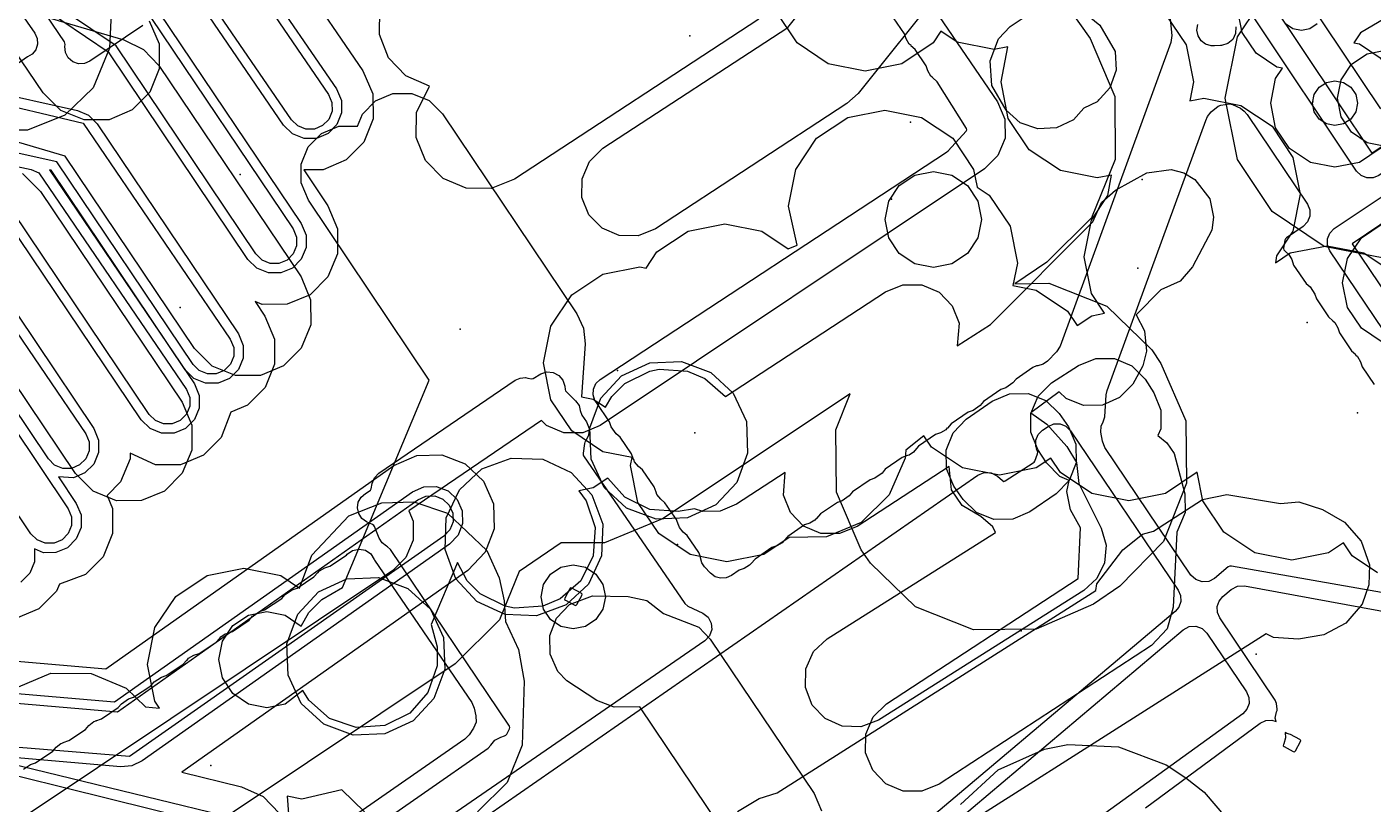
# Model space of a CAD drawing. Header units: metres. Extents: x 8738 to 9560, y -8972 to -7699.
# Drawn here: x 9314.67 to 9356.62, y -7939.97 to -7915.73 of the extents above; entities that cross this region are included whole.
import ezdxf

# ---------------------------------------------------------------- set-up
doc = ezdxf.new("R2010")
doc.units = ezdxf.units.M
for name, color, linetype in [('AI_GREENING_EXCLUSIONS', 1, 'Continuous'), ('AI_GREENING_LAWN', 82, 'Continuous'), ('AI_GREENING_REJECTED', 6, 'Continuous')]:
    doc.layers.add(name, color=color, linetype=linetype)

msp = doc.modelspace()

# ---------------------------------------------------------------- linework, layer by layer
at = {"layer": 'AI_GREENING_EXCLUSIONS'}
for points in [[(9304.867, -7912.347), (9317.687, -7916.128), (9318.304, -7916.434), (9318.782, -7916.932), (9323.209, -7923.525), (9323.51, -7924.245), (9323.512, -7925.025), (9323.215, -7925.747), (9322.664, -7926.3), (9321.944, -7926.601), (9321.164, -7926.602), (9320.442, -7926.305), (9319.889, -7925.755), (9315.863, -7919.761), (9303.736, -7916.184), (9302.984, -7916.207), (9302.254, -7915.931), (9301.106, -7915.154)], [(9343.201, -7914.508), (9340.574, -7917.8), (9340.223, -7918.12), (9334.258, -7922.024), (9333.715, -7922.243), (9333.13, -7922.237), (9332.591, -7922.008), (9332.181, -7921.591), (9331.962, -7921.048), (9331.968, -7920.463), (9332.197, -7919.924), (9332.615, -7919.514), (9338.379, -7915.741), (9340.856, -7912.637)], [(9346.019, -7913.557), (9347.81, -7916.092), (9348.576, -7917.899), (9348.588, -7919.862), (9347.844, -7921.678), (9346.457, -7923.068), (9345.457, -7923.737), (9346.514, -7923.722), (9348.324, -7924.442), (9349.723, -7925.802), (9350.013, -7926.222), (9350.784, -7928.012), (9350.811, -7929.962), (9350.091, -7931.775), (9348.731, -7933.174), (9347.914, -7933.737), (9346.124, -7934.508), (9344.171, -7934.535), (9342.361, -7933.815), (9340.962, -7932.455), (9340.672, -7932.035), (9339.901, -7930.243), (9339.874, -7928.295), (9340.322, -7927.168), (9334.474, -7931.075), (9332.671, -7931.822), (9331.319, -7931.822), (9330.014, -7932.713), (9329.391, -7934.217), (9328.012, -7935.597), (9316.49, -7943.295)], [(9323.131, -7914.153), (9325.141, -7917.099), (9325.447, -7917.817), (9325.455, -7918.597), (9325.163, -7919.321), (9324.617, -7919.878), (9323.899, -7920.184), (9323.296, -7920.19), (9324.045, -7921.304), (9324.345, -7922.024), (9324.347, -7922.805), (9324.05, -7923.526), (9323.499, -7924.079), (9322.779, -7924.38), (9321.999, -7924.381), (9321.779, -7924.291), (9322.086, -7924.748), (9322.386, -7925.468), (9322.388, -7926.248), (9322.091, -7926.97), (9321.54, -7927.523), (9321.019, -7927.74), (9320.722, -7928.53), (9320.172, -7929.083), (9319.451, -7929.383), (9318.671, -7929.385), (9317.881, -7929.02), (9317.881, -7929.196), (9317.584, -7929.918), (9317.163, -7930.341), (9317.334, -7930.751), (9317.336, -7931.532), (9317.039, -7932.253), (9316.488, -7932.806), (9315.677, -7933.107), (9315.588, -7933.324), (9315.037, -7933.877), (9314.317, -7934.178)], [(9342.246, -7914.149), (9344.919, -7918.065), (9345.149, -7918.607), (9345.152, -7919.196), (9344.929, -7919.741), (9344.513, -7920.158), (9332.529, -7928.165), (9331.989, -7928.389), (9331.403, -7928.389), (9330.863, -7928.165), (9330.702, -7928.005), (9326.572, -7930.826), (9326.705, -7931.147), (9326.705, -7931.732), (9326.481, -7932.273), (9326.067, -7932.687), (9314.545, -7940.385)], [(9321.962, -7914.214), (9324.315, -7917.663), (9324.468, -7918.022), (9324.472, -7918.412), (9324.326, -7918.774), (9324.053, -7919.052), (9323.694, -7919.205), (9323.304, -7919.209), (9322.942, -7919.063), (9322.663, -7918.79), (9320.068, -7914.987)], [(9321.551, -7914.145), (9324.068, -7917.832), (9324.175, -7918.083), (9324.177, -7918.356), (9324.075, -7918.61), (9323.884, -7918.805), (9323.633, -7918.912), (9323.359, -7918.914), (9323.106, -7918.812), (9322.911, -7918.621), (9320.307, -7914.805)], [(9318.533, -7915.429), (9322.965, -7922.029), (9323.07, -7922.281), (9323.071, -7922.554), (9322.967, -7922.807), (9322.774, -7923), (9322.522, -7923.105), (9322.249, -7923.106), (9321.997, -7923.002), (9321.803, -7922.809), (9317.447, -7916.322), (9315.05, -7914.698)], [(9354.49, -7914.738), (9356.86, -7918.283)], [(9318.481, -7915.54), (9318.785, -7916.259), (9318.791, -7917.039), (9318.497, -7917.762), (9317.949, -7918.318), (9317.231, -7918.622), (9316.45, -7918.627), (9315.727, -7918.334), (9315.171, -7917.786), (9313.358, -7915.114)], [(9317.318, -7914.85), (9317.241, -7916.395), (9316.726, -7917.627), (9315.849, -7918.482), (9314.684, -7918.952), (9313.496, -7918.952)], [(9318.782, -7915.262), (9323.214, -7921.861), (9323.365, -7922.222), (9323.365, -7922.612), (9323.217, -7922.973), (9322.942, -7923.249), (9322.582, -7923.399), (9322.191, -7923.4), (9321.831, -7923.252), (9321.554, -7922.977), (9317.23, -7916.538), (9315.017, -7915.039)], [(9337.484, -7915.486), (9329.863, -7920.474), (9329.139, -7920.766), (9328.359, -7920.759), (9327.64, -7920.453), (9327.094, -7919.896), (9326.802, -7919.172), (9326.81, -7918.392), (9327.217, -7917.574), (9326.474, -7917.258), (9325.935, -7916.694), (9325.652, -7915.967), (9325.67, -7915.187)], [(9357.016, -7922.953), (9355.103, -7922.572), (9353.48, -7921.489), (9352.397, -7919.866), (9352.016, -7917.953), (9352.397, -7916.04), (9353.05, -7915.062)], [(9356.992, -7915.461), (9356.227, -7915.915), (9356.022, -7916.222), (9356.2, -7916.257), (9356.849, -7916.691), (9357.283, -7917.34), (9357.435, -7918.105), (9357.283, -7918.87), (9356.849, -7919.519), (9356.2, -7919.953), (9355.435, -7920.105), (9354.67, -7919.953), (9354.021, -7919.519), (9353.587, -7918.87), (9353.435, -7918.105), (9353.587, -7917.34), (9353.802, -7917.018), (9353.624, -7916.983), (9352.975, -7916.549), (9352.541, -7915.9), (9352.389, -7915.135)], [(9353.373, -7914.854), (9356.583, -7919.668), (9359.81, -7917.503)], [(9356.765, -7932.754), (9355.969, -7932.222), (9355.703, -7931.824), (9355.236, -7932.136), (9354.088, -7932.365), (9352.94, -7932.136), (9351.967, -7931.486), (9351.317, -7930.513), (9351.139, -7929.617), (9350.156, -7930.282), (9349.008, -7930.51), (9347.86, -7930.282), (9346.886, -7929.631), (9346.583, -7929.178), (9346.125, -7929.484), (9344.977, -7929.713), (9343.829, -7929.484), (9342.856, -7928.834), (9342.622, -7928.485), (9342.059, -7928.927), (9342.042, -7929.176), (9341.544, -7930.327), (9340.667, -7931.182), (9339.583, -7931.635), (9338.424, -7931.652), (9337.63, -7932.183), (9336.482, -7932.411), (9335.334, -7932.183), (9334.36, -7931.532), (9333.71, -7930.559), (9333.482, -7929.411), (9333.531, -7929.162), (9332.619, -7928.981), (9331.646, -7928.331), (9330.995, -7927.357), (9330.767, -7926.209), (9330.995, -7925.061), (9331.646, -7924.088), (9332.619, -7923.438), (9333.767, -7923.209), (9333.963, -7923.248), (9334.299, -7922.745), (9335.272, -7922.095), (9336.42, -7921.867), (9337.568, -7922.095), (9338.397, -7922.649), (9338.676, -7922.536), (9338.676, -7922.536), (9338.402, -7921.32), (9338.631, -7920.172), (9339.281, -7919.199), (9340.254, -7918.549), (9341.402, -7918.32), (9342.551, -7918.549), (9343.524, -7919.199), (9344.174, -7920.172), (9344.284, -7920.722), (9344.66, -7920.974), (9345.311, -7921.947), (9345.539, -7923.095), (9345.399, -7923.797), (9346.125, -7923.941), (9347.098, -7924.591), (9347.401, -7925.045), (9347.86, -7924.739), (9348.257, -7924.659), (9347.847, -7924.046), (9347.619, -7922.898), (9347.847, -7921.75), (9348.36, -7920.982), (9348.472, -7920.348), (9348.027, -7920.436), (9346.879, -7920.208), (9345.906, -7919.558), (9345.255, -7918.585), (9345.027, -7917.436), (9345.244, -7916.344), (9344.813, -7916.43), (9343.665, -7916.201), (9343.155, -7915.86), (9342.912, -7916.224), (9341.939, -7916.875), (9340.791, -7917.103), (9339.642, -7916.875), (9338.669, -7916.224), (9338.019, -7915.251)], [(9350.148, -7915.315), (9350.799, -7916.288), (9351.027, -7917.436), (9350.908, -7918.036), (9351.353, -7917.947), (9352.501, -7918.175), (9353.474, -7918.826), (9354.125, -7919.799), (9354.353, -7920.947), (9354.125, -7922.095), (9353.612, -7922.863), (9353.581, -7923.088), (9354.043, -7922.779), (9355.192, -7922.551), (9356.34, -7922.779), (9357.313, -7923.43)], [(9354.884, -7915.63), (9354.657, -7915.782), (9354.389, -7915.835), (9354.121, -7915.782), (9353.894, -7915.63)], [(9313.173, -7917.961), (9316.419, -7918.732), (9321.006, -7925.472), (9321.112, -7925.724), (9321.112, -7925.998), (9321.008, -7926.25), (9320.816, -7926.444), (9320.564, -7926.549), (9320.29, -7926.549), (9320.038, -7926.446), (9319.844, -7926.253), (9315.6, -7919.933), (9296.667, -7915.74)], [(9296.202, -7916.216), (9314.794, -7920.173), (9315.04, -7920.278), (9319.638, -7927.032), (9319.743, -7927.284), (9319.744, -7927.558), (9319.64, -7927.81), (9319.447, -7928.004), (9319.195, -7928.109), (9318.922, -7928.109), (9318.669, -7928.006), (9318.476, -7927.813), (9314.225, -7921.484)], [(9313.355, -7917.694), (9316.241, -7918.333), (9316.588, -7918.484), (9316.855, -7918.752), (9321.256, -7925.305), (9321.406, -7925.665), (9321.407, -7926.055), (9321.258, -7926.416), (9320.983, -7926.693), (9320.623, -7926.843), (9320.233, -7926.844), (9319.872, -7926.695), (9319.595, -7926.42), (9315.418, -7920.2), (9315.366, -7920.188), (9319.887, -7926.865), (9320.037, -7927.225), (9320.038, -7927.615), (9319.889, -7927.976), (9319.614, -7928.253), (9319.254, -7928.403), (9318.864, -7928.404), (9318.503, -7928.255), (9318.227, -7927.98), (9314.044, -7921.752)], [(9314.524, -7920.303), (9315.093, -7920.864), (9319.502, -7927.428), (9319.802, -7928.149), (9319.804, -7928.929), (9319.507, -7929.651), (9318.957, -7930.204), (9318.236, -7930.504), (9317.456, -7930.506), (9316.734, -7930.209), (9316.181, -7929.658), (9312.247, -7923.8)], [(9357.284, -7921.613), (9355.968, -7922.49), (9365.303, -7936.321)], [(9312.716, -7922.869), (9316.5, -7928.421), (9316.605, -7928.673), (9316.605, -7928.946), (9316.502, -7929.198), (9316.309, -7929.392), (9316.057, -7929.497), (9315.784, -7929.498), (9315.531, -7929.394), (9315.337, -7929.201), (9311.881, -7924.055)], [(9313.143, -7922.884), (9316.749, -7928.253), (9316.899, -7928.614), (9316.9, -7929.004), (9316.751, -7929.365), (9316.476, -7929.641), (9316.116, -7929.791), (9315.647, -7929.76), (9316.203, -7930.588), (9316.354, -7930.949), (9316.354, -7931.339), (9316.206, -7931.7), (9315.931, -7931.976), (9315.571, -7932.126), (9315.18, -7932.127), (9314.899, -7932.011), (9314.903, -7932.41), (9314.755, -7932.771), (9314.48, -7933.047)], [(9311.546, -7924.191), (9315.954, -7930.756), (9316.059, -7931.008), (9316.06, -7931.281), (9315.956, -7931.533), (9315.763, -7931.727), (9315.511, -7931.832), (9315.238, -7931.833), (9314.986, -7931.729), (9314.792, -7931.536), (9310.518, -7925.172)], [(9311.581, -7935.275), (9317.123, -7935.752), (9326.104, -7929.412), (9326.817, -7929.095), (9327.597, -7929.074), (9328.326, -7929.355), (9328.892, -7929.892), (9329.209, -7930.605), (9329.229, -7931.385), (9328.949, -7932.114), (9328.411, -7932.679), (9319.491, -7938.977), (9321.354, -7939.431), (9322.025, -7939.734), (9322.541, -7940.259)], [(9307.812, -7935.955), (9317.401, -7936.78), (9326.681, -7930.228), (9327.037, -7930.07), (9327.427, -7930.06), (9327.792, -7930.2), (9328.075, -7930.469), (9328.233, -7930.825), (9328.243, -7931.215), (9328.103, -7931.579), (9327.834, -7931.862), (9318.256, -7938.624), (9317.941, -7938.772), (9317.594, -7938.804), (9312.904, -7938.4), (9321.118, -7940.403)], [(9336.819, -7940.196), (9337.49, -7939.798), (9338.051, -7939.614), (9347.978, -7933.303), (9348.018, -7933.102), (9348.821, -7932.037), (9349.434, -7931.554), (9349.785, -7931.456), (9351.302, -7930.469), (9352.067, -7930.317), (9353.738, -7930.592), (9354.305, -7930.542), (9355.049, -7930.777), (9355.737, -7931.18), (9356.254, -7931.764), (9356.507, -7932.502), (9356.492, -7933.134), (9356.279, -7933.733), (9355.777, -7934.331), (9355.085, -7934.691), (9354.299, -7934.82), (9353.52, -7934.772), (9353.291, -7934.66), (9339.694, -7943.31)], [(9336.819, -7940.196), (9337.49, -7939.798), (9338.051, -7939.614), (9347.978, -7933.303), (9348.018, -7933.102), (9348.821, -7932.037), (9349.434, -7931.554), (9349.785, -7931.456), (9351.302, -7930.469), (9352.067, -7930.317), (9353.738, -7930.592), (9354.305, -7930.542), (9355.049, -7930.777), (9355.737, -7931.18), (9356.254, -7931.764), (9356.507, -7932.502), (9356.492, -7933.134), (9356.279, -7933.733), (9355.777, -7934.331), (9355.085, -7934.691), (9354.299, -7934.82), (9353.52, -7934.772), (9353.291, -7934.66), (9339.694, -7943.31)], [(9307.684, -7936.245), (9317.485, -7937.088), (9326.854, -7930.474), (9327.103, -7930.363), (9327.377, -7930.356), (9327.631, -7930.454), (9327.829, -7930.642), (9327.94, -7930.891), (9327.947, -7931.164), (9327.849, -7931.419), (9327.661, -7931.617), (9317.863, -7938.483), (9309.04, -7937.767), (9321.281, -7940.8)], [(9314.206, -7936.392), (9315.416, -7935.886), (9316.674, -7935.9), (9317.757, -7936.354), (9318.362, -7936.94), (9318.802, -7936.977), (9318.657, -7936.761), (9318.429, -7935.613), (9318.657, -7934.465), (9319.307, -7933.491), (9320.281, -7932.841), (9321.429, -7932.613), (9322.577, -7932.841), (9323.167, -7933.236), (9323.542, -7932.202), (9324.702, -7930.98), (9325.732, -7930.573), (9326.726, -7930.546), (9327.776, -7930.898), (9329, -7932.057), (9329.386, -7932.913), (9329.541, -7933.632), (9329.578, -7934.272), (9329.984, -7935.148), (9330.166, -7936.137), (9330.101, -7938.129), (9329.631, -7939.294), (9328.709, -7940.216)], [(9336.711, -7941.316), (9333.771, -7936.937), (9332.975, -7936.946), (9332.429, -7936.735), (9331.492, -7936.128), (9331.216, -7935.831), (9330.979, -7935.296), (9330.965, -7934.711), (9330.965, -7934.711), (9331.176, -7934.165), (9331.58, -7933.741), (9332.295, -7933.475), (9333.411, -7933.49), (9333.983, -7933.617), (9334.508, -7934.026), (9335.609, -7934.45), (9335.963, -7934.82), (9339.202, -7939.643), (9339.427, -7940.184)], [(9343.769, -7939.979), (9344.937, -7938.906), (9346.383, -7938.253), (9346.383, -7938.253), (9347.11, -7938.112), (9348.694, -7938.179), (9350.178, -7938.74), (9350.792, -7939.154), (9351.358, -7939.601), (9352.624, -7941.086)], [(9325.191, -7940.216), (9324.478, -7939.525), (9323.234, -7939.818), (9322.78, -7939.727), (9322.868, -7940.957)]]:
    msp.add_lwpolyline(points, dxfattribs=at)
for points in [[(9348.584, -7916.494), (9348.615, -7917.078), (9348.42, -7917.63), (9348.029, -7918.066), (9347.613, -7918.265), (9347.288, -7918.626), (9346.761, -7918.879), (9346.176, -7918.91), (9345.624, -7918.716), (9345.189, -7918.325), (9344.74, -7917.551), (9344.684, -7916.787), (9344.953, -7916.096), (9345.316, -7915.713), (9346.153, -7915.156), (9346.862, -7915.039), (9347.553, -7915.226), (9348.11, -7915.675), (9348.584, -7916.494)], [(9357.59, -7919.339), (9357.016, -7919.453), (9356.442, -7919.339), (9355.955, -7919.014), (9355.63, -7918.527), (9355.516, -7917.953), (9355.63, -7917.379), (9355.955, -7916.892), (9356.442, -7916.567), (9357.016, -7916.453), (9357.59, -7916.567), (9358.077, -7916.892), (9358.402, -7917.379), (9358.516, -7917.953), (9358.402, -7918.527), (9358.077, -7919.014), (9357.59, -7919.339)], [(9355.93, -7917.61), (9356.082, -7917.837), (9356.135, -7918.105), (9356.082, -7918.373), (9355.93, -7918.6), (9355.703, -7918.752), (9355.435, -7918.805), (9355.167, -7918.752), (9354.94, -7918.6), (9354.788, -7918.373), (9354.735, -7918.105), (9354.788, -7917.837), (9354.94, -7917.61), (9355.167, -7917.458), (9355.435, -7917.405), (9355.703, -7917.458), (9355.93, -7917.61)], [(9327.207, -7926.747), (9323.438, -7921.134), (9323.212, -7920.593), (9323.211, -7920.008), (9323.434, -7919.467), (9323.847, -7919.052), (9324.387, -7918.827), (9324.966, -7918.826), (9325.123, -7918.444), (9325.536, -7918.029), (9326.076, -7917.804), (9326.661, -7917.803), (9327.202, -7918.026), (9327.617, -7918.438), (9331.809, -7924.681), (9332.013, -7925.128), (9332.061, -7925.616), (9331.952, -7927.263), (9332.318, -7927.336), (9332.696, -7927.588), (9332.896, -7927.255), (9333.301, -7926.85), (9334.081, -7926.463), (9334.373, -7926.404), (9335.259, -7926.463), (9335.8, -7926.689), (9336.443, -7927.254), (9341.43, -7923.99), (9341.972, -7923.771), (9342.558, -7923.777), (9343.096, -7924.006), (9343.506, -7924.424), (9343.725, -7924.967), (9343.665, -7925.68), (9344.696, -7925.005), (9347.884, -7921.811), (9348.154, -7921.203), (9348.597, -7920.82), (9349.575, -7920.279), (9350.33, -7920.176), (9350.722, -7920.279), (9351.072, -7920.482), (9351.534, -7921.09), (9351.649, -7921.664), (9351.595, -7922.065), (9350.997, -7923.215), (9350.615, -7923.659), (9350.008, -7923.93), (9349.237, -7924.703), (9349.499, -7925.206), (9349.558, -7925.84), (9349.451, -7926.296), (9349.131, -7926.868), (9348.724, -7927.289), (9348.187, -7927.522), (9347.602, -7927.532), (9347.058, -7927.317), (9346.839, -7927.105), (9345.956, -7927.766), (9346.452, -7928.12), (9347.08, -7928.811), (9347.382, -7929.312), (9347.448, -7929.974), (9348.15, -7931.366), (9348.304, -7931.894), (9348.257, -7932.442), (9348.015, -7932.937), (9347.611, -7933.31), (9341.209, -7937.348), (9340.663, -7937.558), (9340.078, -7937.542), (9339.543, -7937.304), (9339.14, -7936.88), (9338.931, -7936.333), (9338.946, -7935.748), (9339.184, -7935.213), (9339.609, -7934.811), (9344.858, -7931.5), (9344.77, -7931.325), (9344.4, -7931.002), (9343.814, -7930.657), (9343.489, -7930.17), (9343.407, -7929.434), (9340.54, -7931.311), (9339.997, -7931.53), (9339.412, -7931.524), (9338.873, -7931.295), (9338.463, -7930.878), (9338.244, -7930.335), (9338.304, -7929.621), (9336.781, -7930.618), (9336.276, -7930.83), (9335.73, -7930.846), (9335.478, -7930.758), (9334.967, -7930.844), (9334.081, -7930.785), (9333.301, -7930.398), (9332.77, -7929.806), (9332.318, -7930.108), (9331.864, -7930.198), (9332.093, -7930.505), (9332.378, -7931.338), (9332.319, -7932.224), (9331.932, -7933.004), (9331.288, -7933.57), (9330.747, -7933.796), (9329.861, -7933.855), (9329.569, -7933.796), (9328.789, -7933.409), (9328.384, -7933.004), (9328.082, -7932.429), (9327.27, -7934.37), (9327.449, -7935.065), (9327.449, -7935.659), (9327.164, -7936.492), (9326.598, -7937.136), (9325.818, -7937.523), (9324.932, -7937.582), (9324.099, -7937.297), (9323.455, -7936.731), (9323.268, -7936.43), (9322.719, -7936.848), (9322.145, -7936.962), (9321.571, -7936.848), (9321.084, -7936.523), (9320.759, -7936.036), (9320.645, -7935.462), (9320.759, -7934.888), (9321.084, -7934.401), (9321.571, -7934.076), (9322.145, -7933.962), (9322.719, -7934.076), (9323.216, -7934.417), (9323.455, -7933.993), (9323.86, -7933.588), (9324.502, -7933.212), (9327.207, -7926.747)], [(9344.304, -7922.307), (9343.979, -7922.794), (9343.492, -7923.119), (9342.918, -7923.233), (9342.344, -7923.119), (9341.857, -7922.794), (9341.532, -7922.307), (9341.418, -7921.733), (9341.532, -7921.159), (9341.857, -7920.672), (9342.344, -7920.347), (9342.918, -7920.233), (9343.492, -7920.347), (9343.979, -7920.672), (9344.304, -7921.159), (9344.418, -7921.733), (9344.304, -7922.307)], [(9358.44, -7921.867), (9359.089, -7922.301), (9359.523, -7922.95), (9359.675, -7923.715), (9359.523, -7924.48), (9359.089, -7925.129), (9358.44, -7925.563), (9357.675, -7925.715), (9356.91, -7925.563), (9356.261, -7925.129), (9355.827, -7924.48), (9355.675, -7923.715), (9355.827, -7922.95), (9356.261, -7922.301), (9356.91, -7921.867), (9357.675, -7921.715), (9358.44, -7921.867)], [(9347.083, -7930.214), (9347.151, -7929.872), (9346.856, -7929.747), (9346.445, -7929.329), (9346.171, -7928.911), (9345.952, -7928.369), (9345.957, -7927.783), (9346.186, -7927.245), (9346.604, -7926.834), (9347.44, -7926.286), (9347.982, -7926.067), (9348.568, -7926.072), (9349.106, -7926.301), (9349.517, -7926.719), (9349.791, -7927.137), (9350.01, -7927.679), (9350.005, -7928.265), (9349.915, -7928.475), (9350.192, -7928.703), (9350.422, -7929.036), (9350.755, -7930.289), (9350.772, -7930.875), (9350.505, -7931.484), (9350.397, -7933.832), (9350.202, -7934.507), (9349.72, -7935.019), (9343.104, -7939.349), (9342.561, -7939.568), (9341.976, -7939.562), (9341.437, -7939.333), (9341.027, -7938.916), (9340.808, -7938.373), (9340.814, -7937.787), (9341.043, -7937.249), (9341.461, -7936.839), (9347.435, -7932.929), (9347.508, -7931.347), (9347.197, -7930.788), (9347.083, -7930.214)], [(9334.08, -7926.203), (9335.066, -7926.164), (9335.983, -7926.505), (9336.682, -7927.152), (9337.091, -7928.034), (9337.13, -7929.02), (9336.789, -7929.937), (9336.142, -7930.636), (9335.26, -7931.045), (9334.274, -7931.084), (9333.357, -7930.743), (9332.658, -7930.096), (9332.249, -7929.214), (9332.21, -7928.228), (9332.551, -7927.311), (9333.198, -7926.612), (9334.08, -7926.203)], [(9347.369, -7929.329), (9347.153, -7929.873), (9346.745, -7930.292), (9345.93, -7930.854), (9345.392, -7931.085), (9344.807, -7931.093), (9344.263, -7930.877), (9343.844, -7930.469), (9343.555, -7930.051), (9343.324, -7929.513), (9343.316, -7928.928), (9343.532, -7928.384), (9343.94, -7927.965), (9344.755, -7927.403), (9345.292, -7927.172), (9345.878, -7927.164), (9346.421, -7927.38), (9346.841, -7927.788), (9347.13, -7928.206), (9347.361, -7928.743), (9347.369, -7929.329)], [(9329.762, -7929.175), (9330.748, -7929.214), (9331.63, -7929.623), (9332.277, -7930.322), (9332.618, -7931.239), (9332.579, -7932.225), (9332.17, -7933.107), (9331.471, -7933.754), (9330.554, -7934.095), (9329.568, -7934.056), (9328.686, -7933.647), (9328.039, -7932.948), (9327.698, -7932.031), (9327.737, -7931.045), (9328.146, -7930.163), (9328.845, -7929.516), (9329.762, -7929.175)], [(9331.312, -7934.426), (9330.988, -7934.209), (9330.771, -7933.885), (9330.695, -7933.502), (9330.771, -7933.119), (9330.988, -7932.795), (9331.312, -7932.578), (9331.695, -7932.502), (9332.078, -7932.578), (9332.402, -7932.795), (9332.619, -7933.119), (9332.695, -7933.502), (9332.619, -7933.885), (9332.402, -7934.209), (9332.078, -7934.426), (9331.695, -7934.502), (9331.312, -7934.426)], [(9324.639, -7932.941), (9325.625, -7932.902), (9326.542, -7933.243), (9327.241, -7933.89), (9327.65, -7934.772), (9327.689, -7935.758), (9327.348, -7936.675), (9326.701, -7937.374), (9325.819, -7937.783), (9324.833, -7937.822), (9323.916, -7937.481), (9323.217, -7936.834), (9322.808, -7935.952), (9322.769, -7934.966), (9323.11, -7934.049), (9323.757, -7933.35), (9324.639, -7932.941)]]:
    msp.add_lwpolyline(points, close=True, dxfattribs=at)
at = {"layer": 'AI_GREENING_LAWN'}
for points in [[(9318.278, -7915.678), (9316.629, -7916.797), (9316.458, -7916.871), (9316.272, -7916.877), (9316.096, -7916.814), (9315.955, -7916.692), (9315.869, -7916.526), (9315.85, -7916.34), (9315.856, -7916.274), (9315.853, -7916.233), (9315.836, -7916.196), (9313.674, -7913.011)], [(9313.618, -7914.057), (9314.912, -7915.918), (9314.986, -7916.084), (9314.997, -7916.265), (9314.942, -7916.439), (9314.829, -7916.581), (9314.688, -7916.664), (9314.16, -7917.024)], [(9350.282, -7915.28), (9350.353, -7915.991), (9350.325, -7916.212), (9346.871, -7925.684), (9346.761, -7925.861), (9346.479, -7926.151), (9346.341, -7926.252), (9346.176, -7926.3), (9346.134, -7926.304), (9346.021, -7926.347), (9345.497, -7926.71), (9345.395, -7926.833), (9345.174, -7926.986), (9345.022, -7927.039), (9344.478, -7927.414), (9344.375, -7927.538), (9344.155, -7927.69), (9344.003, -7927.742), (9343.478, -7928.104), (9343.357, -7928.241), (9343.352, -7928.237), (9343.305, -7928.297), (9343.14, -7928.392), (9342.984, -7928.446), (9342.459, -7928.808), (9342.338, -7928.945), (9342.336, -7928.943), (9342.303, -7928.988), (9342.168, -7929.081), (9342.115, -7929.096), (9342.116, -7929.098), (9341.945, -7929.163), (9341.421, -7929.526), (9341.318, -7929.649), (9341.098, -7929.802), (9340.946, -7929.854), (9340.402, -7930.23), (9340.299, -7930.354), (9340.078, -7930.506), (9339.927, -7930.558), (9339.401, -7930.92), (9339.28, -7931.057), (9339.276, -7931.053), (9339.228, -7931.113), (9339.064, -7931.208), (9338.907, -7931.262), (9338.382, -7931.624), (9338.261, -7931.761), (9338.256, -7931.757), (9338.209, -7931.817), (9338.045, -7931.912), (9337.888, -7931.966), (9337.363, -7932.328), (9337.242, -7932.465), (9337.237, -7932.461), (9337.19, -7932.521), (9337.026, -7932.616), (9336.869, -7932.67), (9336.624, -7932.839), (9336.463, -7932.913), (9336.287, -7932.925), (9336.117, -7932.876), (9335.976, -7932.77), (9335.79, -7932.573), (9335.7, -7932.439), (9335.657, -7932.283), (9335.651, -7932.23), (9335.61, -7932.117), (9335.249, -7931.591), (9335.122, -7931.484), (9335.003, -7931.337), (9334.98, -7931.263), (9334.974, -7931.265), (9334.911, -7931.094), (9334.55, -7930.568), (9334.424, -7930.461), (9334.304, -7930.314), (9334.282, -7930.24), (9334.276, -7930.242), (9334.213, -7930.071), (9333.852, -7929.545), (9333.725, -7929.439), (9333.606, -7929.291), (9333.583, -7929.217), (9333.577, -7929.22), (9333.514, -7929.048), (9333.153, -7928.522), (9333.031, -7928.419), (9332.879, -7928.198), (9332.828, -7928.045), (9332.416, -7927.443), (9332.418, -7927.442), (9332.369, -7927.383), (9332.313, -7927.207), (9332.324, -7927.022), (9332.401, -7926.854), (9332.534, -7926.726), (9343.33, -7919.631), (9343.376, -7919.591), (9343.941, -7918.979), (9343.965, -7918.937), (9343.949, -7918.892), (9343.036, -7917.439), (9342.892, -7917.307), (9342.896, -7917.303), (9342.843, -7917.26), (9342.749, -7917.095), (9342.695, -7916.939), (9342.354, -7916.436), (9342.218, -7916.315), (9342.222, -7916.31), (9342.162, -7916.263), (9342.068, -7916.097), (9342.015, -7915.941), (9341.673, -7915.439)], [(9359.092, -7915.65), (9359.154, -7915.822), (9359.503, -7916.344), (9359.625, -7916.449), (9359.774, -7916.672), (9359.824, -7916.825), (9360.22, -7917.418), (9360.278, -7917.49), (9360.333, -7917.664), (9360.322, -7917.847), (9360.246, -7918.013), (9360.115, -7918.141), (9356.806, -7920.361), (9356.626, -7920.436), (9356.431, -7920.437), (9356.25, -7920.362), (9356.112, -7920.224), (9352.835, -7915.32)], [(9352.343, -7915.725), (9352.336, -7915.93), (9352.248, -7916.115), (9352.093, -7916.249), (9351.897, -7916.309), (9351.871, -7916.306), (9351.871, -7916.307), (9351.683, -7916.318), (9351.683, -7916.314), (9351.683, -7916.314), (9351.577, -7916.321), (9351.405, -7916.27), (9351.262, -7916.16), (9351.168, -7916.008), (9351.133, -7915.832), (9351.162, -7915.655)], [(9360.439, -7933.995), (9352.207, -7932.545), (9352.156, -7932.547), (9352.111, -7932.571), (9351.683, -7932.928), (9351.5, -7933.025), (9351.293, -7933.04), (9351.097, -7932.968), (9350.948, -7932.824), (9348.267, -7928.846), (9348.188, -7928.647), (9348.142, -7928.37), (9348.148, -7928.179), (9348.207, -7928.045), (9348.261, -7927.891), (9348.307, -7927.205), (9348.336, -7927.067), (9351.406, -7918.644), (9351.468, -7918.525), (9351.577, -7918.371), (9351.793, -7918.199), (9351.88, -7918.163), (9352.15, -7918.13), (9352.247, -7918.145), (9352.492, -7918.257), (9352.609, -7918.357), (9352.702, -7918.46), (9354.577, -7921.258), (9354.652, -7921.437), (9354.653, -7921.632), (9354.653, -7921.632), (9354.579, -7921.811), (9354.443, -7921.95), (9353.924, -7922.302), (9353.89, -7922.337), (9353.873, -7922.383), (9353.836, -7922.636), (9353.838, -7922.681), (9353.892, -7922.729), (9354.003, -7922.825), (9354.088, -7922.98), (9354.147, -7923.157), (9354.537, -7923.734), (9354.659, -7923.839), (9354.809, -7924.061), (9354.86, -7924.213), (9355.236, -7924.772), (9355.372, -7924.894), (9355.367, -7924.899), (9355.427, -7924.947), (9355.52, -7925.112), (9355.573, -7925.269), (9355.948, -7925.828), (9356.084, -7925.95), (9356.08, -7925.955), (9356.14, -7926.003), (9356.233, -7926.169), (9356.286, -7926.325), (9356.661, -7926.884)], [(9364.712, -7936.699), (9355.275, -7922.715), (9355.199, -7922.534), (9355.199, -7922.339), (9355.273, -7922.158), (9355.412, -7922.019), (9357.061, -7920.918)], [(9316.518, -7946.961), (9329.042, -7938.228), (9329.125, -7938.131), (9329.25, -7937.974), (9329.435, -7937.878), (9329.554, -7937.845), (9329.597, -7937.823), (9329.628, -7937.785), (9329.711, -7937.621), (9329.711, -7937.621), (9329.723, -7937.582), (9329.707, -7937.544), (9325.997, -7932.026), (9325.906, -7931.944), (9325.875, -7931.928), (9325.735, -7931.82), (9325.641, -7931.67), (9325.499, -7931.314), (9325.475, -7931.277), (9325.439, -7931.25), (9325.255, -7931.165), (9325.108, -7931.06), (9325.007, -7930.908), (9324.967, -7930.731), (9324.993, -7930.552), (9325.081, -7930.393), (9325.22, -7930.277), (9325.336, -7930.211), (9325.374, -7930.177), (9325.393, -7930.131), (9325.424, -7929.971), (9325.496, -7929.79), (9325.633, -7929.651), (9329.88, -7926.75), (9330.035, -7926.679), (9330.206, -7926.665), (9330.281, -7926.685), (9330.281, -7926.683), (9330.393, -7926.705), (9330.446, -7926.69), (9330.686, -7926.553), (9330.874, -7926.491), (9331.07, -7926.506), (9331.246, -7926.597), (9331.373, -7926.748), (9331.431, -7926.936), (9331.442, -7927.04), (9331.454, -7927.081), (9331.479, -7927.115), (9331.765, -7927.386), (9331.874, -7927.539), (9331.913, -7927.693), (9331.962, -7927.836), (9332.107, -7928.048), (9332.187, -7928.249), (9332.175, -7928.464), (9332.074, -7928.655), (9332.055, -7928.677), (9332.041, -7928.719), (9331.999, -7929.026), (9332.001, -7929.07), (9332.019, -7929.11), (9335.175, -7933.708), (9335.271, -7933.791), (9335.732, -7934.012), (9335.896, -7934.139), (9335.995, -7934.322), (9336.011, -7934.528), (9335.941, -7934.724), (9335.799, -7934.875), (9317.088, -7947.782)], [(9313.753, -7950.92), (9344.3, -7929.707), (9344.504, -7929.624), (9344.723, -7929.637), (9344.916, -7929.743), (9345.072, -7929.88), (9345.114, -7929.903), (9345.158, -7929.887), (9346.032, -7929.325), (9346.06, -7929.3), (9346.079, -7929.268), (9346.166, -7929.049), (9346.173, -7928.996), (9346.138, -7928.889), (9346.144, -7928.887), (9346.112, -7928.806), (9346.115, -7928.616), (9346.189, -7928.441), (9346.322, -7928.306), (9346.493, -7928.189), (9346.673, -7928.113), (9346.869, -7928.111), (9347.051, -7928.185), (9347.19, -7928.323), (9350.546, -7933.301), (9350.619, -7933.468), (9350.627, -7933.649), (9350.569, -7933.822), (9350.454, -7933.963), (9340.799, -7942.117)], [(9314.555, -7938.883), (9314.777, -7938.733), (9314.93, -7938.683), (9315.47, -7938.323), (9315.578, -7938.197), (9315.727, -7938.079), (9315.8, -7938.057), (9315.798, -7938.051), (9315.97, -7937.99), (9316.49, -7937.641), (9316.598, -7937.516), (9316.747, -7937.398), (9316.82, -7937.376), (9316.818, -7937.37), (9316.99, -7937.308), (9317.51, -7936.959), (9317.614, -7936.838), (9317.837, -7936.689), (9317.99, -7936.639), (9318.53, -7936.278), (9318.635, -7936.156), (9318.858, -7936.007), (9319.01, -7935.957), (9319.531, -7935.611), (9319.654, -7935.475), (9319.659, -7935.48), (9319.707, -7935.42), (9319.873, -7935.327), (9320.03, -7935.276), (9320.551, -7934.929), (9320.674, -7934.794), (9320.676, -7934.795), (9320.709, -7934.751), (9320.845, -7934.66), (9320.899, -7934.646), (9320.898, -7934.644), (9321.07, -7934.582), (9321.59, -7934.233), (9321.694, -7934.112), (9321.917, -7933.963), (9322.07, -7933.913), (9322.61, -7933.552), (9322.714, -7933.43), (9322.937, -7933.281), (9323.09, -7933.231), (9323.611, -7932.885), (9323.734, -7932.749), (9323.738, -7932.754), (9323.787, -7932.694), (9323.953, -7932.601), (9324.11, -7932.55), (9324.631, -7932.203), (9324.653, -7932.178), (9324.818, -7932.058), (9325.017, -7932.014), (9325.217, -7932.053), (9325.385, -7932.168), (9325.493, -7932.341), (9325.501, -7932.363), (9328.531, -7936.8), (9328.606, -7936.973), (9328.661, -7937.217), (9328.664, -7937.416), (9328.59, -7937.602), (9328.452, -7937.81), (9328.32, -7937.945), (9313.111, -7948.505)], [(9349.531, -7940.087), (9353.104, -7937.447), (9353.277, -7937.365), (9353.468, -7937.354), (9353.6, -7937.398), (9353.576, -7937.293), (9353.617, -7937.088), (9353.635, -7937.048), (9353.637, -7937.006), (9353.618, -7936.834), (9353.577, -7936.724), (9353.577, -7936.724), (9351.846, -7934.156), (9351.774, -7933.989), (9351.766, -7933.808), (9351.823, -7933.635), (9351.938, -7933.495), (9352.203, -7933.271), (9352.397, -7933.17), (9352.616, -7933.161), (9361.496, -7934.791)]]:
    msp.add_lwpolyline(points, dxfattribs=at)
for points in [[(9331.805, -7933.746), (9331.959, -7933.458), (9331.971, -7933.418), (9331.939, -7933.392), (9331.651, -7933.238), (9331.611, -7933.226), (9331.585, -7933.258), (9331.431, -7933.546), (9331.419, -7933.586), (9331.451, -7933.612), (9331.739, -7933.766), (9331.779, -7933.778), (9331.805, -7933.746)], [(9352.756, -7936.644), (9352.759, -7936.835), (9352.69, -7937.013), (9352.56, -7937.153), (9342.723, -7944.268), (9342.546, -7944.349), (9342.351, -7944.357), (9342.168, -7944.288), (9342.025, -7944.155), (9341.27, -7943.109), (9341.192, -7942.94), (9341.18, -7942.755), (9341.236, -7942.578), (9341.353, -7942.434), (9350.709, -7934.533), (9350.892, -7934.435), (9351.1, -7934.42), (9351.296, -7934.491), (9351.446, -7934.636), (9352.681, -7936.468), (9352.756, -7936.644)], [(9353.817, -7938.15), (9353.849, -7938.176), (9354.137, -7938.33), (9354.177, -7938.342), (9354.203, -7938.31), (9354.357, -7938.022), (9354.369, -7937.982), (9354.337, -7937.956), (9354.049, -7937.802), (9353.931, -7937.766), (9353.884, -7937.741), (9353.899, -7937.902), (9353.842, -7938.085), (9353.829, -7938.11), (9353.817, -7938.15)]]:
    msp.add_lwpolyline(points, close=True, dxfattribs=at)
at = {"layer": 'AI_GREENING_REJECTED'}
for p in [(9335.33, -7916.01), (9348.07, -7918.01), (9354.75, -7918.06), (9342.21, -7918.7), (9321.31, -7920.33), (9349.43, -7920.49), (9341.61, -7921.1), (9349.29, -7923.25), (9319.44, -7924.48), (9328.17, -7925.16), (9354.57, -7924.95), (9333.07, -7926.44), (9356.14, -7927.76), (9335.48, -7928.39), (9334.94, -7931.87), (9345.66, -7934.56), (9352.98, -7935.29), (9320.4, -7938.77)]:
    msp.add_point(p, dxfattribs=at)

doc.saveas('drawing.dxf')
